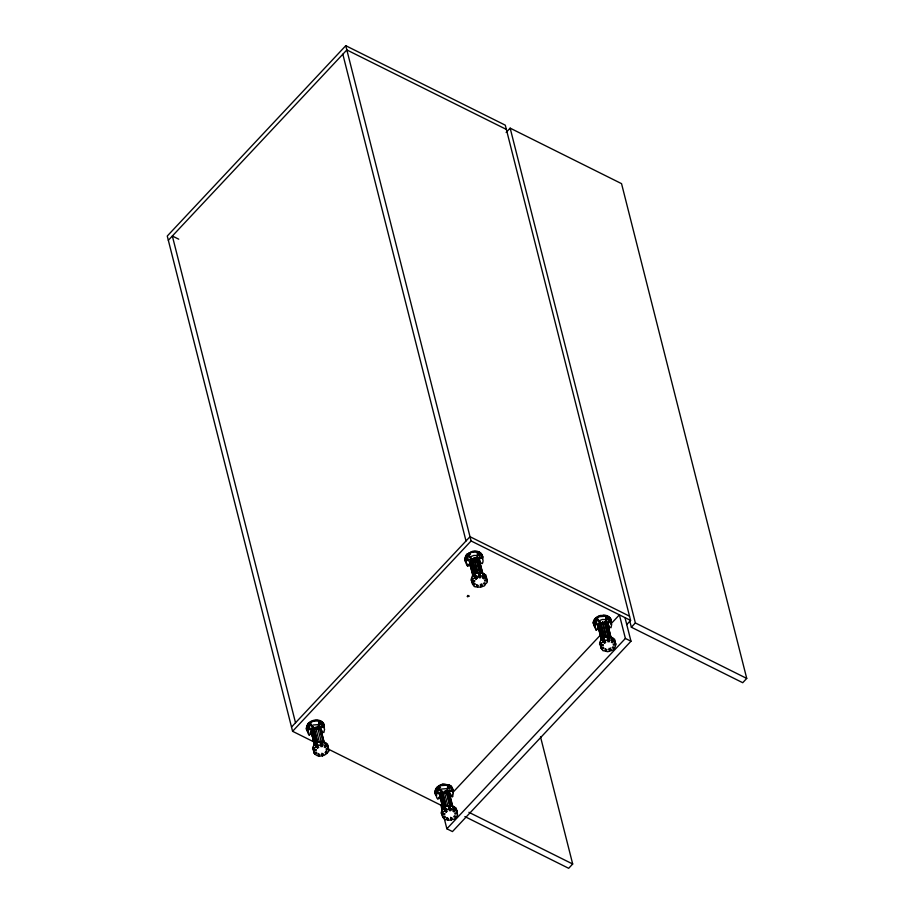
<?xml version="1.0" encoding="UTF-8"?>
<svg xmlns="http://www.w3.org/2000/svg" width="914" height="914" viewBox="0 0 914 914"><rect width="100%" height="100%" fill="white"/><g stroke="black" fill="none" stroke-linecap="round" stroke-linejoin="round"><path stroke-width="1.37" d="M448.843 806.102L448.717 807.93L450.076 807.85L450.762 810.558L449.402 810.638L448.843 806.102L450.202 806.034L450.762 810.558M450.076 807.85L450.202 806.034M607.959 639.88L607.821 641.708L609.181 641.628L608.633 637.092L607.273 637.172L607.959 639.88L604.245 641.091L603.56 638.383L602.475 639.115L603.16 641.822L604.588 643.136L605.685 642.405L604.245 641.091M609.181 641.628L608.633 637.092M320.985 744.773L320.837 746.589L322.185 746.51L321.648 741.985L320.3 742.065L320.985 744.773L317.307 745.995L318.712 747.298L317.615 748.029L316.221 746.727L315.536 744.019L316.621 743.288L317.307 745.995M322.185 746.51L321.648 741.985M478.57 574.952L478.73 573.135L480.079 573.055L480.604 577.579L479.256 577.659L478.57 574.952L479.919 574.86L480.604 577.579M479.256 577.659L478.73 573.135M479.919 574.86L480.079 573.055M443.073 809.039L439.714 795.74L440.571 795.648L440.194 797.636L441.074 798.825M446.146 791.17L444.158 791.238L447.837 805.805L449.825 805.725L446.169 790.907L447.951 791.41L451.379 806.171L447.951 791.41M447.837 805.805L445.963 806.194L442.079 790.827M449.825 805.725L446.169 790.907M601.972 639.846L598.293 625.29L599.241 630.089M606.268 636.864L602.612 622.057L606.268 636.864L608.278 636.532L604.6 621.977C607.707 620.823 609.558 629.883 608.05 624.959C605.936 623.177 601.983 622.765 599.778 625.462L603.103 638.578L604.611 637.435L600.704 622.708M608.256 636.795L604.6 621.977M608.438 626.798L608.633 628.318M436.595 795.774A9.368 6.946 -14.2 0 1 435.43 794.323C433.43 789.627 438.194 784.829 442.742 784.235L445.209 784.475A9.357 6.946 -14.2 0 1 452.327 788.017L452.887 791.49L452.327 788.017L451.059 786.12L449.402 785L442.742 784.235L438.503 786.428L435.624 789.513M593.86 625.393L593.414 622.365A8.946 6.638 -14.2 0 1 598.99 616.424L603.526 615.088A9.357 6.946 -14.2 0 1 610.643 618.641L611.317 622.56L610.758 619.086A9.357 6.946 -14.2 0 0 603.64 615.545L598.99 616.424M319.272 741.745L315.593 727.19L319.34 727.338L323.03 741.905L321.271 741.403L317.421 742.157L313.525 726.79M477.702 572.815L474.046 558.008L477.702 572.815L479.701 572.472L476.011 557.917L477.771 558.408L477.988 560.499L479.53 561.322L479.793 562.704M479.667 572.735L476.011 557.917M450.99 795.854L452.579 796.688L453.287 793.306L450.865 786.931L449.562 788.268L450.419 791.65L451.722 790.324M607.867 616.573L606.725 618.298L606.359 617.133L607.867 616.573L607.821 617.521M479.073 552.364L478.765 553.724L479.45 553.713L479.073 552.364L477.405 553.21M442.616 813.414L441.93 810.707L442.296 814.454L444.627 814.648L444.935 813.609L442.616 813.414L443.084 811.849L444.73 810.752L444.044 808.045L445.141 807.313L445.826 810.021L447.254 811.335L446.158 812.066L444.73 810.752M601.035 644.484L600.349 641.777L600.726 645.524L603.057 645.718L603.366 644.678L601.035 644.484L601.503 642.919L603.16 641.822M615.099 641.994L615.785 644.701L614.905 647.649L612.906 646.849L612.151 647.786L614.151 648.586L613.031 650.003L611.055 650.654L610.358 648.986L609.055 649.408L609.752 651.076L607.776 651.728L606.028 651.328L605.342 648.62M314.096 749.389L313.411 746.681L313.776 750.428L316.073 750.6L316.393 749.571L314.096 749.389L314.576 747.835L316.221 746.727M471.521 578.791L472.207 581.498L474.503 581.67L474.823 580.63L472.527 580.459L473.006 578.893L474.64 577.797L473.966 575.089L475.052 574.358L475.737 577.065L477.131 578.368L476.045 579.099L474.64 577.797M606.725 618.298L607.799 616.893L606.359 617.133L606.862 617.887M434.847 792.644L436.709 787.4M308.635 732.582A9.071 6.729 -14.2 0 1 312.794 721.066A9.071 6.729 -14.2 0 1 324.173 727.373L324.104 725.133A9.071 6.729 -14.2 0 0 317.695 720.049A9.071 6.729 -14.2 0 0 308.212 723.385L306.327 728.618A9.071 6.729 -14.2 0 0 308.018 731.714M450.419 791.65L447.003 789.867L448.294 788.531L447.437 785.149L440.914 785.629L438.949 786.623L439.805 790.004L441.393 790.839L438.606 793.706L437.749 790.324L436.161 789.49L435.521 791.181L435.967 794.472M436.161 789.49L437.018 792.884L436.309 796.254L436.823 797.853L437.875 799.247L439.166 797.911L441.451 799.11M608.85 622.72L607.993 619.338L609.284 618.001L610.141 621.394L608.85 622.72L605.434 620.937L606.725 619.601L605.868 616.219L599.344 616.699L597.379 617.693L598.236 621.074L599.824 621.908L597.025 624.776L596.168 621.394L594.591 620.56L593.94 622.24L594.386 625.542L595.448 626.924M594.591 620.56L595.448 623.954L594.74 627.324L596.305 630.317L597.596 628.981M449.551 785.96L447.757 786.851L448.957 786.726L449.437 785.503L449.654 786.714L447.757 786.851L447.586 786.211M307.127 725.499L308.224 723.385M466.551 563.241A9.071 6.729 -14.2 0 1 465.557 556.569L466.643 554.455L468.436 553.484A9.071 6.729 -14.2 0 1 478.376 552.045A9.071 6.729 -14.2 0 1 482.603 558.443L482.535 556.203M450.636 817.299L451.322 820.007L447.597 820.258L448.534 818.498L447.14 818.179L446.055 819.904L443.381 818.201L445.506 817.173L444.889 816.305L442.764 817.333L442.079 814.625M606.028 651.328L606.965 649.568L605.571 649.248L604.622 651.008L602.737 650.574L600.498 645.695L601.184 648.403L603.32 647.375L603.937 648.243L601.8 649.271M321.945 753.193L322.631 755.901L318.952 756.164L319.9 754.404L318.518 754.096L317.569 755.855L314.804 754.141L314.119 751.434M480.376 584.263L481.061 586.971L477.371 587.234L478.319 585.474L476.948 585.166L476 586.925L474.126 586.502L472.538 582.504M436.972 788.142L437.509 787.24L439.063 788.485L437.532 789.045L436.972 788.142L439.063 788.485M438.4 787.56L437.532 789.045L438.834 788.222L437.509 787.24M595.494 619.464L596.454 618.172L597.482 619.555L595.494 619.464L596.454 618.172M309.777 725.053L310.566 724.048L309.777 725.053L308.704 724.459M443.884 808.764L439.863 794.22L442.285 791.638M440.228 795.66L441.131 794.22L444.672 807.508L446.192 806.376L442.502 791.81M443.553 808.776L444.455 807.336L440.765 792.781M598.293 625.29L600.932 622.88M599.413 625.519L598.51 628.261L599.127 629.643M312.222 728.732L315.913 743.299L314.999 744.727L311.32 730.172L313.731 727.601M478.136 559.859C475.086 558.671 471.053 560.225 470.447 562.67L473.76 575.786L474.332 574.358L470.653 559.802L474.549 574.54L476.068 573.398L472.161 558.671L476.068 573.398M320.94 721.877L319.649 721.272L319.157 722.78L320.997 721.786M319.157 722.78L320.026 721.649M326.332 750.691L327.018 753.399L323.933 755.467L323.259 753.81L321.968 754.244L322.631 755.901M626.707 624.593L630.603 620.435L505.282 125.172L345.766 45.7L167.262 236.041L292.583 731.303L314.279 742.111M168.336 240.291L346.84 49.95L506.356 129.411M506.139 132.439L510.161 128.154L621.543 183.645L746.738 678.428L742.728 682.712L631.346 627.221L629.597 620.32M291.509 727.064L470.013 536.712L629.529 616.185M292.583 731.303L471.087 540.962L345.766 45.7M465.557 556.569L468.436 553.484M452.613 792.712L600.875 634.613M610.632 624.216L619.406 614.859L625.382 638.44L630.98 641.228L452.464 831.569L446.866 828.781L443.884 816.99M631.346 627.221L635.356 622.948L510.161 128.154M446.866 828.781L625.382 638.44M540.517 736.867L572.69 864.016L568.679 868.3L464.895 816.59M480.204 558.637L479.347 555.244L480.65 553.918L481.507 557.3L480.204 558.637L476.845 556.877L478.136 555.541L477.279 552.159A8.557 6.352 -14.2 0 0 468.882 553.678L469.739 557.06L471.293 557.871L468.505 560.75L467.648 557.357L469.51 555.449M321.785 727.567L320.928 724.174L322.219 722.848L323.076 726.23L321.785 727.567L318.415 725.807L319.717 724.471L318.86 721.089A8.557 6.352 -14.2 0 0 310.452 722.608L311.308 725.99L312.862 726.801L310.075 729.68L309.218 726.287L311.08 724.379M467.145 563.995L467.717 566.257L469.019 564.921L471.258 566.097M308.726 732.925L309.298 735.187L310.589 733.851M596.168 621.394L598.03 619.475M437.749 790.324L440.537 787.457M484.271 576.54L482.638 578.025L483.609 578.631L485.243 577.145L484.557 574.438L483.586 573.832L484.271 576.54L480.753 575.763M325.841 745.481L324.207 746.955L325.19 747.561L326.824 746.075L326.138 743.368L325.156 742.762L325.841 745.481L322.334 744.693M611.557 640.006L613.191 638.52L612.197 637.915L612.883 640.623L611.249 642.096L612.243 642.713L613.877 641.228L613.191 638.52M454.452 809.553L452.818 811.026L453.812 811.643L455.446 810.158L454.761 807.45L453.767 806.845L454.452 809.553L450.888 808.741M470.87 559.974L472.378 558.842M470.55 565.583L472.835 573.432M482.146 572.907L479.05 559.425L483.003 574.083M470.916 565.835C467.934 562.544 475.166 558.134 477.988 560.499M479.153 561.059L479.679 562.259M481.198 573.158L477.565 557.597M313.948 727.773L317.638 742.328L316.13 743.47L312.805 730.355L315.981 728.378L317.923 728.549A5.473 4.067 -14.2 0 1 321.054 734.525M312.005 732.868L311.148 731.691L314.793 745.093M319.34 727.338L320.357 728.549L324.047 743.105M320.357 728.549L321.362 731.634M321.694 731.623C319.763 726.607 311.571 729.098 311.628 733.588M320.723 729.989L324.242 743.025M606.176 621.669L609.809 637.241L606.485 624.125M611.112 638.258L607.684 623.508M441.359 794.392L444.547 792.427L448.317 792.861M440.959 798.379L440.08 797.191M450.019 795.728L449.254 792.438L447.7 791.604M449.882 793.82L448.066 793.055M449.734 794.335C447.403 791.798 441.416 792.929 440.685 796.094M314.427 729.098L315.661 728.184M317.615 748.029L316.93 745.321L318.026 744.59M604.588 643.136L603.903 640.428L604.999 639.697M446.158 812.066L445.472 809.358L446.569 808.627M445.826 810.021L449.528 808.81M309.012 725.019L310.566 724.048M311.308 725.99L313.262 724.996L319.717 724.471M439.805 790.004L441.77 789.022L448.294 788.531M471.944 581.647L472.629 584.354L474.743 583.326L475.349 584.183L473.224 585.211M313.513 750.577L314.199 753.285L316.324 752.256L316.918 753.113L314.804 754.141M469.739 557.06L473.829 555.449L478.136 555.541M598.236 621.074L602.36 619.486L606.725 619.601M475.84 573.227L477.725 572.564M600.498 621.897L604.394 637.264L606.29 636.612M475.737 577.065L479.416 575.843M481.061 586.971L480.398 585.314L481.689 584.88L482.352 586.537L484.317 585.885L485.437 584.469L483.472 583.68L484.226 582.744L486.191 583.532L487.322 582.104L486.259 576.871L486.408 577.877M487.093 580.584L484.74 581.041L484.591 580.036L486.945 579.579L485.243 577.145M327.977 746.807L327.829 745.801L328.663 749.514L326.321 749.971L326.172 748.966L328.514 748.509L326.824 746.075M440.559 785.355L445.209 784.475M614.939 640.977L615.625 643.684L613.248 644.13L613.408 645.147L615.785 644.701M457.354 813.631L456.509 809.907L457.194 812.615L454.818 813.06L454.989 814.077L457.354 813.631L457.606 815.162L456.474 816.579L454.475 815.779L453.732 816.716L455.732 817.516L454.601 818.944L452.624 819.584L451.939 817.916L450.625 818.338L451.322 820.007M595.631 619.543L597.253 619.292M479.359 552.947L477.759 553.073L479.45 553.713M320.151 743.882L321.5 743.802M607.136 639L608.496 638.92M609.318 639.811L612.883 640.623M474.012 558.26L475.988 558.168M470.082 561.23L473.429 575.797M472.938 576.06L469.579 562.761L473.281 576.037M311.32 730.172L315.022 743.448M602.577 622.308L604.577 622.228M599.116 627.164C599.961 623.748 607.239 622.331 608.781 626.787M448.957 786.726L449.654 786.714M467.442 556.089L468.208 556.112L467.328 554.878L467.957 554.158L467.134 555.529L467.442 556.089L467.328 554.878L468.208 556.112M479.701 572.472L481.45 572.964M608.278 636.532L610.061 637.047M449.859 805.463L451.642 805.977M438.366 797.351L440.388 798.059M327.018 753.399L325.053 752.61L325.795 751.674L327.76 752.462L328.891 751.034L328.663 749.514M178.733 239.182L172.346 236.006L295.519 722.78M471.087 540.962L630.603 620.435M635.356 622.948L746.738 678.428M468.905 812.306L572.69 864.016M327.041 748.475L441.885 805.691M605.708 618.15L607.993 619.338M477.108 554.078L479.347 555.244M609.421 626.924L610.998 627.758L611.706 624.376L610.141 621.394M468.882 553.678L470.436 554.49M480.718 562.807L482.284 563.63A8.557 6.352 -14.2 0 0 481.507 557.3M595.448 623.954L597.025 624.776M465.843 561.493A8.557 6.352 -14.2 0 1 466.083 556.546L467.648 557.357M466.083 556.546L466.94 559.928L468.505 560.75M447.289 787.08L449.562 788.268M318.689 723.008L320.928 724.174M322.299 731.737L323.853 732.56L324.596 729.189L323.076 726.23M437.018 792.884L438.606 793.706M308.441 731.806A8.557 6.352 -14.2 0 1 307.664 725.476L309.218 726.287M307.664 725.476L308.521 728.858L310.075 729.68M603.103 638.578L599.196 623.839M477.508 558.603L478.787 559.619M312.805 730.355L311.685 731.623L312.234 734.959M602.475 639.115L603.903 640.428M444.044 808.045L445.472 809.358M473.966 575.089L475.36 576.391L476.045 579.099M315.536 744.019L316.93 745.321M596.568 618.618L597.482 619.555M609.284 618.001L610.643 621.589M450.865 786.931L451.916 788.325L452.361 791.615M613.877 641.228L615.625 643.684M601.995 647.638L599.515 644.164L600.761 639.983L605.159 637.058L610.632 636.761L614.631 639.217L615.282 643.296M455.446 810.158L457.194 812.615M442.696 815.494L441.085 813.094L442.342 808.913L446.729 805.988L452.202 805.691L456.212 808.147L456.863 812.226M473.383 583.578L470.984 580.127L472.264 575.969L476.628 573.032L482.055 572.701L485.974 575.123L486.579 579.179M314.964 752.508L312.554 749.057L313.833 744.899L318.209 741.962L323.625 741.631L327.555 744.053L328.149 748.109M609.078 626.513L607.89 624.685A5.655 4.193 -14.2 0 0 604.188 623.565L601.401 624.205A5.404 4.01 -14.2 0 0 598.27 627.907L598.327 628.981A5.644 4.193 -14.2 0 0 600.567 631.448M451.059 786.12L452.807 789.25A8.957 6.649 -14.2 0 1 452.636 791.661M466.437 562.784L464.746 559.688L466.643 554.455L472.641 551.268A9.071 6.729 -14.2 0 1 482.341 558.603M449.619 793.889L450.362 795.717M469.579 562.761L470.184 564.132M439.783 797.465L440.205 798.459A5.655 4.193 -14.2 0 0 440.971 799.293M625.005 617.647L630.98 641.228M607.216 622.891L611.192 638.44M610.369 647.946L611.055 650.654M609.067 648.369L609.752 651.076M599.504 629.895L601.743 638.76M601.812 640.223L598.144 626.81L601.503 640.108M595.734 628.055L596.305 630.317M479.05 559.425L482.672 574.095M482.923 575.923L483.609 578.631M481.667 583.829L482.352 586.537M476.445 575.66L477.131 578.368M342.83 54.223L466.003 540.997M476.697 584.526L477.371 587.234M471.841 577.751L472.527 580.459M452.007 794.426L452.579 796.688M449.254 792.438L452.898 807.119M448.785 791.821L452.681 807.188M453.127 808.936L453.812 811.643M446.912 817.55L447.597 820.258M440.342 797.122L443.381 809.153M440.902 805.2L442.559 811.746M320.62 728.355L324.299 742.911M319.569 729.429L319.706 728.789L317.923 728.549A5.473 4.067 -14.2 0 0 311.331 733.862M317.352 726.287L321.237 741.665M318.266 753.456L318.952 756.164M311.8 733.565L312.657 736.947M311.148 731.691L314.519 744.99M593.414 622.365L593.974 625.85A9.357 6.946 -14.2 0 0 595.14 627.29M434.984 791.296L435.555 794.78M600.726 645.524L601.184 648.403M442.296 814.454L442.764 817.333M472.207 581.498L472.629 584.354M313.776 750.428L314.199 753.285M322.219 722.848A8.557 6.352 -14.2 0 1 323.773 726.379M320.94 734.068A5.473 4.067 -14.2 0 0 319.089 728.241A5.473 4.067 -14.2 0 0 311.491 731.257L311.217 733.416A5.473 4.067 -14.2 0 0 313.411 735.85M313.525 736.307A5.473 4.067 -14.2 0 1 312.497 735.679M309.298 735.187A8.557 6.352 -14.2 0 1 308.521 728.858M593.277 623.714A8.969 6.649 -14.2 0 1 601.161 615.305M600.452 630.991A5.655 4.193 -14.2 0 1 598.636 629.518L598.156 627.472A5.393 3.999 -14.2 0 1 601.286 623.759L604.074 623.12A5.655 4.193 -14.2 0 1 608.541 625.073L609.147 627.587A5.404 4.01 -14.2 0 1 608.827 628.672M609.021 627.141A5.404 4.01 -14.2 0 1 608.713 628.226M470.173 565.046A9.071 6.729 -14.2 0 1 468.174 564.338M480.353 563.035A5.473 4.067 -14.2 0 0 476.205 559.071A5.473 4.067 -14.2 0 0 469.922 562.327L469.647 564.486A5.473 4.067 -14.2 0 0 470.801 566.303M470.916 566.749A5.473 4.067 -14.2 0 1 474.206 559.711A5.473 4.067 -14.2 0 1 480.147 564.566M480.65 553.918A8.557 6.352 -14.2 0 1 482.192 557.449M467.717 566.257A8.557 6.352 -14.2 0 1 466.94 559.928M441.085 799.75A5.644 4.193 -14.2 0 1 439.897 797.911L439.725 796.402A5.393 3.999 -14.2 0 1 442.867 792.689L445.644 792.05A5.655 4.193 -14.2 0 1 450.111 794.003L450.716 796.517A5.404 4.01 -14.2 0 1 450.408 797.602M439.84 796.837A5.404 4.01 -14.2 0 1 442.982 793.135L445.758 792.495A5.644 4.193 -14.2 0 1 450.659 795.443M450.602 796.071A5.404 4.01 -14.2 0 1 450.294 797.157M468.676 595.814C467.283 597.985 466.951 594.271 468.676 595.814M468.791 596.294L467.374 596.568L468.791 596.294"/></g></svg>
